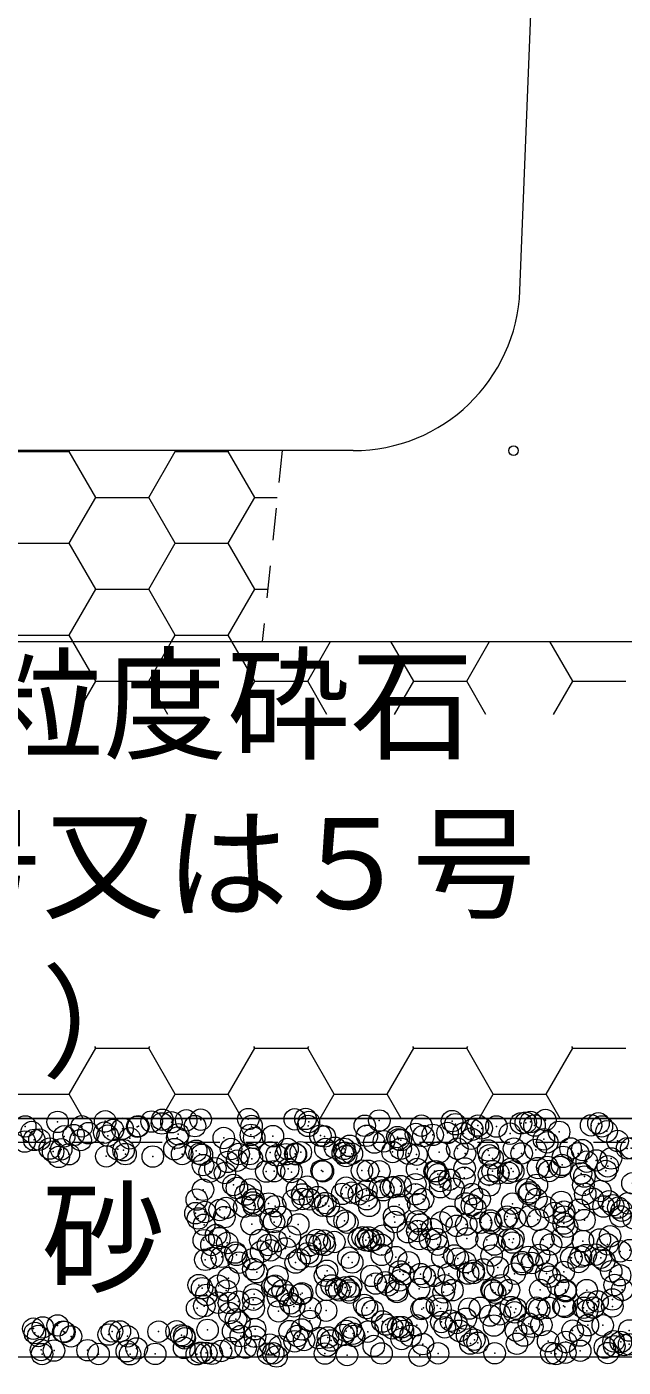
# Model space of a CAD drawing. Units: millimetres at full size; details may follow other scales. Extents: x 190759 to 276146, y -52712 to -16236.
# Drawn here: x 249499 to 249750, y -39988 to -39426 of the extents above; entities that cross this region are included whole.
import ezdxf
from ezdxf.enums import TextEntityAlignment as Align

# ---------------------------------------------------------------- set-up
doc = ezdxf.new("R2010")
doc.units = ezdxf.units.MM
doc.header["$LTSCALE"] = 18
doc.header["$PDMODE"] = 32
doc.header["$PDSIZE"] = 9
doc.linetypes.add('USER1', pattern=[1.35, 0.75, -0.6])
for name, color, linetype, lineweight in [('0_2', 7, 'Continuous', 5), ('本体', 2, 'Continuous', 13), ('補助線', 8, 'Continuous', 13), ('ﾊｯﾁﾝｸﾞ', 7, 'Continuous', 5)]:
    doc.layers.add(name, color=color, linetype=linetype, lineweight=lineweight)
doc.styles.add('ＭＳ ゴシック', font='')
doc.styles.get('ＭＳ ゴシック').set_extended_font_data('MS Gothic')

msp = doc.modelspace()

# ---------------------------------------------------------------- linework, layer by layer
at = {"layer": '本体'}
for p, q in [((249706.22, -39536.53), (249731.53, -38903.73)), ((249636.28, -39603.73), (249426.79, -39603.73)), ((249306.03, -39683.73), (249757.03, -39683.73))]:
    msp.add_line(p, q, dxfattribs=at)
at = {"layer": '本体', "linetype": 'USER1', "lineweight": 9}
msp.add_line((249606.53, -39603.73), (249598.11, -39683.73), dxfattribs=at)
at = {"layer": '本体'}
msp.add_arc((249636.28, -39533.73), 70, 270, 357.7094, dxfattribs=at)
at = {"layer": '補助線'}
msp.add_circle((249703.53, -39603.73), 2, dxfattribs=at)
at = {"layer": 'ﾊｯﾁﾝｸﾞ'}
for p, q in [((249494.99, -39604.08), (249517.22, -39604.08)), ((249517.22, -39604.08), (249517.42, -39603.73)), ((249528.33, -39623.33), (249517.22, -39604.08)), ((249550.56, -39623.33), (249561.67, -39604.08)), ((249561.67, -39604.08), (249561.47, -39603.73)), ((249561.67, -39604.08), (249583.89, -39604.08)), ((249583.89, -39604.08), (249584.1, -39603.73)), ((249595.01, -39623.33), (249583.89, -39604.08)), ((249517.22, -39642.58), (249528.33, -39623.33)), ((249528.33, -39623.33), (249550.56, -39623.33)), ((249561.67, -39642.58), (249550.56, -39623.33)), ((249583.89, -39642.58), (249595.01, -39623.33)), ((249595.01, -39623.33), (249604.47, -39623.33)), ((249494.99, -39642.58), (249517.22, -39642.58)), ((249528.33, -39661.82), (249517.22, -39642.58)), ((249550.56, -39661.82), (249561.67, -39642.58)), ((249561.67, -39642.58), (249583.89, -39642.58)), ((249595.01, -39661.82), (249583.89, -39642.58)), ((249517.22, -39681.07), (249528.33, -39661.82)), ((249528.33, -39661.82), (249550.56, -39661.82)), ((249561.67, -39681.07), (249550.56, -39661.82)), ((249583.89, -39681.07), (249595.01, -39661.82)), ((249595.01, -39661.82), (249600.42, -39661.82)), ((249494.99, -39681.07), (249517.22, -39681.07)), ((249518.76, -39683.73), (249517.22, -39681.07)), ((249528.33, -39700.32), (249518.76, -39683.73)), ((249518.76, -39683.73), (249518.76, -39683.73)), ((249550.56, -39700.32), (249560.13, -39683.73)), ((249560.13, -39683.73), (249561.67, -39681.07)), ((249560.13, -39683.73), (249560.13, -39683.73)), ((249561.67, -39681.07), (249583.89, -39681.07)), ((249585.43, -39683.73), (249583.89, -39681.07)), ((249595.01, -39700.32), (249585.43, -39683.73)), ((249585.43, -39683.73), (249585.43, -39683.73)), ((249617.23, -39700.32), (249626.81, -39683.73)), ((249661.68, -39700.32), (249652.11, -39683.73)), ((249683.91, -39700.32), (249693.48, -39683.74)), ((249728.36, -39700.32), (249718.78, -39683.74)), ((249520.26, -39714.3), (249528.33, -39700.32)), ((249528.33, -39700.32), (249550.56, -39700.32)), ((249558.63, -39714.3), (249550.56, -39700.32)), ((249586.93, -39714.3), (249595.01, -39700.32)), ((249595.01, -39700.32), (249617.23, -39700.32)), ((249625.3, -39714.3), (249617.23, -39700.32)), ((249653.61, -39714.3), (249661.68, -39700.32)), ((249661.68, -39700.32), (249683.91, -39700.32)), ((249691.98, -39714.3), (249683.91, -39700.32)), ((249720.28, -39714.3), (249728.36, -39700.32)), ((249728.36, -39700.32), (249750.58, -39700.32)), ((249528.33, -39854.3), (249527.9, -39853.56)), ((249550.56, -39854.3), (249550.98, -39853.56)), ((249595.01, -39854.3), (249594.58, -39853.56)), ((249617.23, -39854.3), (249617.66, -39853.56)), ((249661.68, -39854.3), (249661.25, -39853.56)), ((249683.91, -39854.3), (249684.33, -39853.56)), ((249728.36, -39854.3), (249727.93, -39853.56)), ((249517.22, -39873.55), (249528.33, -39854.3)), ((249528.33, -39854.3), (249550.56, -39854.3)), ((249561.67, -39873.55), (249550.56, -39854.3)), ((249583.89, -39873.55), (249595.01, -39854.3)), ((249595.01, -39854.3), (249617.23, -39854.3)), ((249628.34, -39873.55), (249617.23, -39854.3)), ((249650.57, -39873.55), (249661.68, -39854.3)), ((249661.68, -39854.3), (249683.91, -39854.3)), ((249695.02, -39873.55), (249683.91, -39854.3)), ((249717.24, -39873.55), (249728.36, -39854.3)), ((249728.36, -39854.3), (249750.58, -39854.3)), ((249494.99, -39873.55), (249517.22, -39873.55)), ((249523.1, -39883.73), (249517.22, -39873.55)), ((249555.79, -39883.73), (249561.67, -39873.55)), ((249561.67, -39873.55), (249583.89, -39873.55)), ((249589.77, -39883.73), (249583.89, -39873.55)), ((249622.47, -39883.73), (249628.34, -39873.55)), ((249628.34, -39873.55), (249650.57, -39873.55)), ((249656.45, -39883.73), (249650.57, -39873.55)), ((249689.14, -39883.73), (249695.02, -39873.55)), ((249695.02, -39873.55), (249717.24, -39873.55)), ((249723.12, -39883.73), (249717.24, -39873.55))]:
    msp.add_line(p, q, dxfattribs=at)
at = {"layer": 'ﾊｯﾁﾝｸﾞ', "linetype": 'USER1', "lineweight": 9}
msp.add_lwpolyline([(249767.04, -39673.73), (249993.53, -39673.73), (249993.53, -39893.73), (249069.28, -39893.73), (249069.46, -39673.73), (249296.03, -39673.73)], dxfattribs=at)
at = {"layer": 'ﾊｯﾁﾝｸﾞ', "lineweight": 20}
for points in [[(249983.53, -39683.74), (249983.53, -39883.73), (249079.53, -39883.73), (249079.53, -39683.73)], [(249079.53, -39883.73), (249983.53, -39883.73), (249983.53, -39983.73), (249079.53, -39983.73)]]:
    msp.add_lwpolyline(points, close=True, dxfattribs=at)
at = {"layer": 'ﾊｯﾁﾝｸﾞ'}
for p in [(249512.34, -39885.16), (249532.29, -39884.9), (249551.78, -39885), (249556.11, -39885.82), (249556.27, -39884.26), (249560.08, -39885.3), (249566.27, -39884.49), (249572.36, -39884.25), (249592.3, -39884), (249611.8, -39884.09), (249616.3, -39883.9), (249617.7, -39885.19), (249641.14, -39886.8), (249647.24, -39884.58), (249664.87, -39886.76), (249677.73, -39884.84), (249679.13, -39886.13), (249688.6, -39886.71), (249706.71, -39885.72), (249708.67, -39885.51), (249710.68, -39885.2), (249712.33, -39886.67), (249716.88, -39884.39), (249736.06, -39886.63), (249739.16, -39885.78), (249498.76, -39887.06), (249501.47, -39889.39), (249515.09, -39891.22), (249519.05, -39890.7), (249522.49, -39887.02), (249525.25, -39889.89), (249531.96, -39889.66), (249533.36, -39890.94), (249535.6, -39888.52), (249539.56, -39888), (249542.59, -39892.05), (249545.76, -39887.19), (249546.22, -39886.97), (249562.53, -39891.79), (249562.9, -39890.33), (249569.95, -39886.93), (249582.03, -39891.89), (249593.39, -39890.59), (249593.68, -39886.89), (249594.79, -39891.88), (249602.61, -39891.14), (249617.41, -39886.84), (249622.55, -39890.89), (249624.33, -39891.27), (249642.05, -39890.98), (249654.82, -39891.53), (249662.63, -39890.24), (249665.69, -39891.13), (249669.66, -39890.6), (249675.85, -39889.79), (249682.57, -39889.99), (249685.76, -39892.2), (249686.2, -39888.43), (249690.17, -39887.9), (249696.36, -39887.09), (249702.07, -39890.08), (249722.65, -39889.34), (249740.56, -39887.06), (249742.59, -39889.09), (249498.54, -39893.4), (249502.52, -39892.7), (249504.74, -39892.59), (249509.05, -39896.34), (249510.46, -39897.63), (249513.87, -39896.68), (249522.01, -39892.79), (249537.6, -39896.64), (249539.99, -39897.02), (249561.33, -39896.59), (249570.48, -39897.28), (249585.06, -39896.55), (249601.42, -39897.95), (249608.79, -39896.51), (249614.32, -39897.89), (249624.67, -39896.53), (249628.64, -39896), (249632.51, -39896.46), (249632.86, -39898.03), (249634.83, -39895.19), (249645.18, -39893.83), (249649.15, -39893.3), (249652.8, -39897.78), (249655.34, -39892.49), (249656.23, -39892.81), (249656.24, -39896.42), (249672.3, -39897.87), (249679.97, -39896.38), (249692.88, -39897.13), (249703.7, -39896.34), (249712.82, -39896.88), (249716.25, -39892.46), (249717.66, -39893.75), (249727.43, -39896.29), (249732.32, -39896.97), (249747.19, -39893.14), (249751.16, -39896.25), (249752.9, -39896.23), (249512.82, -39899.84), (249517.08, -39898.73), (249532.77, -39899.59), (249540.81, -39898.68), (249552.26, -39899.68), (249564.54, -39898.64), (249571.89, -39898.57), (249572.84, -39898.94), (249573.3, -39903.29), (249583.65, -39901.93), (249587.61, -39901.4), (249588.27, -39898.6), (249592.78, -39898.68), (249593.81, -39900.59), (249604.16, -39899.23), (249608.12, -39898.7), (249612, -39898.55), (249612.28, -39898.78), (249631.91, -39898.22), (249633.32, -39899.5), (249635.73, -39898.51), (249659.46, -39898.47), (249662.86, -39898.89), (249683.19, -39898.43), (249693.35, -39899.15), (249694.75, -39900.44), (249706.92, -39898.38), (249723.9, -39903.19), (249724.29, -39899.82), (249730.65, -39898.34), (249734.25, -39901.83), (249738.22, -39901.31), (249744.41, -39900.49), (249576.11, -39906.01), (249578.52, -39904.64), (249582.51, -39906.57), (249599.84, -39905.97), (249603.09, -39905.83), (249609.01, -39904.9), (249610.41, -39906.19), (249623.03, -39905.57), (249623.57, -39905.92), (249639.95, -39905.58), (249642.53, -39905.67), (249647.3, -39905.88), (249663.11, -39904.92), (249670.44, -39905.84), (249671.03, -39905.84), (249671.84, -39907.13), (249682.88, -39908.59), (249683.05, -39904.67), (249693.23, -39907.23), (249694.76, -39905.8), (249697.19, -39906.71), (249701.38, -39906.51), (249702.55, -39904.76), (249703.39, -39905.89), (249713.74, -39904.53), (249717.71, -39904.01), (249718.49, -39905.75), (249723.13, -39904.02), (249731.87, -39906.77), (249733.28, -39908.06), (249742.22, -39905.71), (249743.07, -39903.77), (249573.32, -39913.62), (249586.1, -39911.59), (249587.51, -39912.88), (249593.26, -39913.37), (249612.76, -39913.46), (249617.04, -39912.27), (249633.34, -39912.72), (249635.66, -39914.81), (249641.86, -39913.99), (249647.53, -39912.53), (249648.94, -39913.81), (249652.21, -39912.63), (249653.28, -39912.46), (249656.17, -39912.11), (249662.37, -39911.29), (249672.72, -39909.93), (249672.78, -39912.56), (249676.68, -39909.41), (249678.47, -39913.2), (249693.36, -39911.81), (249708.96, -39913.46), (249710.37, -39914.75), (249713.3, -39911.56), (249732.8, -39911.65), (249739.91, -39914.14), (249753.38, -39910.91), (249570.69, -39917.72), (249591.21, -39915.63), (249594.14, -39918.95), (249594.42, -39917.68), (249594.64, -39920.21), (249600.83, -39919.39), (249603.57, -39920.51), (249611.18, -39918.03), (249614.94, -39915.59), (249615.15, -39917.51), (249618.15, -39917.64), (249621.34, -39916.69), (249623.51, -39920.26), (249624.63, -39919.21), (249626.03, -39920.5), (249631.69, -39915.33), (249638.67, -39915.55), (249641.88, -39917.59), (249643.01, -39920.35), (249655.57, -39919.89), (249662.4, -39915.5), (249663.59, -39919.61), (249665.61, -39917.55), (249683.53, -39919.35), (249686.06, -39920.15), (249686.13, -39915.46), (249689.34, -39917.51), (249703.03, -39919.45), (249709.86, -39915.42), (249713.07, -39917.46), (249723.61, -39918.7), (249733.59, -39915.37), (249736.8, -39917.42), (249743.55, -39918.45), (249745.24, -39920.11), (249751.44, -39919.3), (249570.16, -39923.43), (249571.23, -39925.64), (249574.13, -39922.91), (249580.32, -39922.09), (249582.26, -39925.09), (249582.99, -39921.25), (249590.67, -39920.73), (249601.72, -39925.9), (249605.99, -39925.05), (249629.72, -39925.01), (249653.45, -39924.96), (249677.18, -39924.92), (249687.46, -39921.44), (249700.25, -39926.03), (249700.91, -39924.88), (249704.22, -39925.51), (249710.42, -39924.7), (249717, -39920.82), (249720.77, -39923.33), (249724.64, -39924.83), (249724.73, -39922.81), (249730.93, -39922), (249741.28, -39920.63), (249747.49, -39921.09), (249748.37, -39924.79), (249748.89, -39922.37), (249753.86, -39925.59), (249573.8, -39928.3), (249593.74, -39928.05), (249603.12, -39927.19), (249613.24, -39928.14), (249632.66, -39926.58), (249633.82, -39927.4), (249653.76, -39927.15), (249659.23, -39931.43), (249663.15, -39926.84), (249663.2, -39930.91), (249664.56, -39928.13), (249669.39, -39930.1), (249673.26, -39927.24), (249679.74, -39928.73), (249683.71, -39928.21), (249689.9, -39927.4), (249693.84, -39926.5), (249694.09, -39927.51), (249713.78, -39926.24), (249724.58, -39927.77), (249725.99, -39929.06), (249733.28, -39926.34), (249573.63, -39934.76), (249576.85, -39936.8), (249578.81, -39932.59), (249580.22, -39933.88), (249583.47, -39935.93), (249597.36, -39934.71), (249600.58, -39936.76), (249604.05, -39935.19), (249609.75, -39933.26), (249618.21, -39936.84), (249621.09, -39934.67), (249622.18, -39936.31), (249623.99, -39934.94), (249624.31, -39936.72), (249628.37, -39935.5), (249638.72, -39934.13), (249640.24, -39933.53), (249641.65, -39934.81), (249642.69, -39933.61), (249643.49, -39935.03), (249644.82, -39934.63), (249648.04, -39936.67), (249648.88, -39932.8), (249664.07, -39934.29), (249668.55, -39934.58), (249671.19, -39934.2), (249671.77, -39936.63), (249684.01, -39934.04), (249692.28, -39934.54), (249695.5, -39936.59), (249701.68, -39934.46), (249703.08, -39935.75), (249703.51, -39934.13), (249716.01, -39934.5), (249719.23, -39936.54), (249724.09, -39933.39), (249732.62, -39935.14), (249739.74, -39934.45), (249742.96, -39936.5), (249744.03, -39933.13), (249574.28, -39942.98), (249577.19, -39942.24), (249581.15, -39941.71), (249586.85, -39939.95), (249587.35, -39940.9), (249594.22, -39942.73), (249597.7, -39939.54), (249601.66, -39939.01), (249607.86, -39938.2), (249613.72, -39942.82), (249617.34, -39940.21), (249618.74, -39941.5), (249634.3, -39942.08), (249648.28, -39940.89), (249654.24, -39941.83), (249673.74, -39941.92), (249678.77, -39941.15), (249680.17, -39942.44), (249694.32, -39941.18), (249709.71, -39941.82), (249714.26, -39940.93), (249727.79, -39942.14), (249731.76, -39941.62), (249733.76, -39941.02), (249737.95, -39940.8), (249740.2, -39942.09), (249748.3, -39939.44), (249752.27, -39938.92), (249588.42, -39944.17), (249594.43, -39946.9), (249595.84, -39948.19), (249612.14, -39944.13), (249625.37, -39947.58), (249635.87, -39944.09), (249655.86, -39947.84), (249659.6, -39944.04), (249683.33, -39944), (249686.77, -39947.54), (249686.8, -39948.51), (249690.73, -39947.02), (249696.93, -39946.2), (249707.06, -39943.96), (249707.28, -39944.84), (249711.25, -39944.32), (249717.44, -39943.5), (249724.57, -39948.07), (249730.79, -39943.91), (249741.61, -39943.37), (249744.51, -39947.82), (249571.52, -39953.59), (249579.79, -39953.84), (249583.95, -39950.62), (249603.52, -39953.79), (249604.53, -39949.87), (249624.47, -39949.62), (249627.25, -39953.75), (249643.97, -39949.71), (249645.75, -39952.94), (249649.71, -39952.42), (249650.98, -39953.71), (249655.91, -39951.6), (249657.27, -39949.12), (249664.55, -39948.97), (249666.26, -39950.24), (249670.22, -39949.72), (249674.71, -39953.67), (249676.42, -39948.9), (249684.49, -39948.72), (249698.44, -39953.62), (249703.99, -39948.81), (249717.29, -39948.77), (249718.7, -39950.06), (249722.17, -39953.58), (249745.9, -39953.54), (249748.23, -39949.45), (249572.93, -39954.88), (249574.76, -39957.67), (249583, -39955.88), (249594.37, -39959.7), (249594.7, -39957.41), (249602.46, -39954.26), (249604.72, -39958.34), (249606.73, -39955.84), (249608.69, -39957.82), (249614.2, -39957.51), (249614.88, -39957), (249625.23, -39955.64), (249629.2, -39955.12), (249630.46, -39955.8), (249632.96, -39954.53), (249634.36, -39955.81), (249634.78, -39956.76), (249635.4, -39954.3), (249654.19, -39955.76), (249654.72, -39956.51), (249663.9, -39955.2), (249674.22, -39956.6), (249677.92, -39955.71), (249694.39, -39955.46), (249694.8, -39955.86), (249695.79, -39956.75), (249701.65, -39955.67), (249714.74, -39955.61), (249725.33, -39956.14), (249725.38, -39955.63), (249734.24, -39955.7), (249744.98, -39959.6), (249749.11, -39955.58), (249570.84, -39963.3), (249573.86, -39962.4), (249579.56, -39960.95), (249584.21, -39961.04), (249584.43, -39965.3), (249588.18, -39960.52), (249594.57, -39963.25), (249605.01, -39964.56), (249610.05, -39961.21), (249611.45, -39962.5), (249618.3, -39963.21), (249624.95, -39964.3), (249640.99, -39961.89), (249642.03, -39963.17), (249644.45, -39964.4), (249665.03, -39963.65), (249665.76, -39963.13), (249671.48, -39962.15), (249672.89, -39963.44), (249684.97, -39963.4), (249689.49, -39963.08), (249702.42, -39962.82), (249703.96, -39965.01), (249704.47, -39963.49), (249713.22, -39963.04), (249714.31, -39963.64), (249718.27, -39963.12), (249724.47, -39962.3), (249725.05, -39962.75), (249732.91, -39963.08), (249734.32, -39964.37), (249734.82, -39960.94), (249736.95, -39963), (249738.78, -39960.42), (249744.99, -39962.5), (249512.33, -39970.5), (249587.14, -39967.9), (249588.55, -39969.19), (249618.08, -39968.58), (249648.57, -39968.84), (249649.98, -39970.12), (249662.93, -39970.41), (249673.28, -39969.04), (249677.25, -39968.52), (249679.51, -39969.51), (249683.44, -39967.71), (249693.79, -39966.34), (249695.28, -39970.54), (249697.76, -39965.82), (249710.01, -39969.77), (249711.41, -39971.06), (249715.22, -39970.29), (249734.72, -39970.38), (249740.95, -39970.45), (249502.17, -39971.84), (249502.8, -39973.65), (249504.21, -39974.94), (249506.13, -39971.32), (249514.75, -39973.05), (249515.22, -39973.25), (249517.97, -39975.1), (249533.74, -39974.33), (249535.17, -39973), (249538.48, -39973.01), (249541.7, -39975.05), (249554.66, -39973.09), (249562.21, -39972.96), (249564.24, -39974.59), (249565.43, -39975.01), (249565.64, -39975.88), (249575.24, -39972.35), (249585.94, -39972.92), (249589.16, -39974.97), (249595.18, -39972.09), (249595.18, -39975.26), (249609.67, -39972.88), (249612.89, -39974.92), (249614.68, -39972.19), (249615.71, -39976.62), (249621.91, -39975.81), (249625.67, -39975.52), (249632.26, -39974.44), (249633.4, -39972.83), (249635.26, -39971.45), (249636.23, -39973.92), (249636.62, -39974.88), (249642.42, -39973.11), (249652.77, -39971.74), (249655.2, -39971.19), (249656.61, -39976.2), (249656.74, -39971.22), (249657.13, -39972.79), (249660.34, -39974.84), (249674.7, -39971.29), (249680.86, -39972.75), (249684.07, -39974.79), (249687.1, -39976.46), (249704.59, -39972.7), (249707.8, -39974.75), (249728.32, -39972.66), (249731.53, -39974.71), (249752.05, -39972.62), (249505.4, -39980.79), (249510.84, -39981.02), (249524.89, -39980.88), (249541.33, -39981.28), (249545.47, -39980.14), (249565.41, -39979.89), (249572.27, -39981.95), (249574.69, -39982.02), (249580.89, -39981.21), (249584.91, -39979.98), (249591.24, -39979.84), (249595.2, -39979.32), (249601.4, -39978.51), (249602.76, -39982.21), (249605.49, -39979.24), (249611.75, -39977.14), (249624.45, -39982.29), (249625.43, -39978.98), (249627.07, -39976.81), (249644.93, -39979.08), (249648.18, -39982.25), (249665.51, -39978.34), (249671.91, -39982.21), (249685.45, -39978.08), (249688.5, -39977.75), (249695.64, -39982.16), (249704.95, -39978.18), (249718.04, -39977.13), (249719.37, -39982.12), (249725.3, -39981.92), (249725.53, -39977.43), (249731.49, -39981.11), (249741.84, -39979.75), (249743.1, -39982.08), (249745.47, -39977.18), (249745.81, -39979.22), (249748.53, -39977.4), (249749.94, -39978.68), (249752, -39978.41), (249505.8, -39982.51), (249529.53, -39982.47), (249542.73, -39982.56), (249553.26, -39982.42), (249570.73, -39982.55), (249576.99, -39982.38), (249600.72, -39982.34), (249604.17, -39983.5), (249633.7, -39982.89), (249664.19, -39983.15), (249721.33, -39982.45)]:
    msp.add_point(p, dxfattribs=at)

# ---------------------------------------------------------------- texts
at = {"layer": '0_2', "style": 'ＭＳ ゴシック'}
for s, p in [('\u3000単粒度砕石', (249376.13, -39691.16)), ('（４号又は５号', (249350.23, -39757.83)), ('）', (249505.63, -39824.49))]:
    msp.add_text(s, height=37.98, dxfattribs=at).set_placement(p, align=Align.TOP_LEFT)
msp.add_text('砂', height=37.98, dxfattribs=at).set_placement((249531.53, -39933.73), align=Align.MIDDLE_CENTER)

doc.saveas('drawing.dxf')
